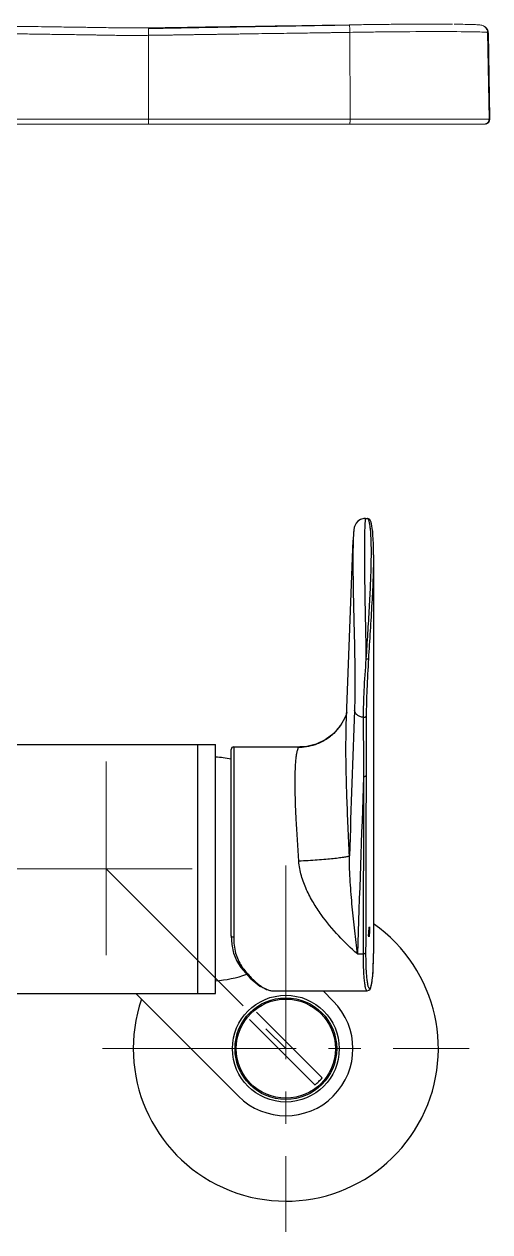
# Model space of a CAD drawing. Extents: x 0 to 3160, y 0 to 2315.
# Drawn here: x 1176.2 to 1267.8, y 447.8 to 685.4 of the extents above; entities that cross this region are included whole.
import ezdxf

# ---------------------------------------------------------------- set-up
doc = ezdxf.new("R2010")
doc.units = 0
doc.header["$LTSCALE"] = 4
doc.header["$MEASUREMENT"] = 0
doc.linetypes.add('CENTER2', pattern=[28.575, 19.05, -3.175, 3.175, -3.175])
doc.layers.add('1', color=7, linetype='CONTINUOUS', true_color=0xffffff)
doc.layers.add('Cneter', color=1, linetype='CENTER2', lineweight=13)
doc.layers.add('DEF_LAYER_ASSEM_MEMBER', color=7, linetype='CONTINUOUS')

msp = doc.modelspace()

# ---------------------------------------------------------------- linework, layer by layer
at = {"layer": '1', "color": 7, "linetype": 'Continuous', "lineweight": 13}
for p, q in [((1240.3, 666.74), (1240.27, 683.78)), ((1200.64, 666.74), (1155.39, 666.74))]:
    msp.add_line(p, q, dxfattribs=at)
at = {"layer": '1', "color": 7, "linetype": 'Continuous', "lineweight": 18}
for p, q in [((1267.64, 666.74), (1267.34, 683.75)), ((1267.49, 683.67), (1267.79, 666.74))]:
    msp.add_line(p, q, dxfattribs=at)
for points, degree, knots in [([(1200.61, 684.67), (1199.27, 684.65), (1196.66, 684.63), (1192.92, 684.7), (1189.54, 684.76), (1186.62, 684.8), (1184.16, 684.83), (1182.09, 684.86), (1179.97, 684.89), (1177.44, 684.93), (1174.22, 684.98), (1170.37, 685.03), (1165.9, 685.1), (1160.89, 685.17), (1157.38, 685.22), (1155.57, 685.25)], 3, [0, 0, 0, 0, 0.088928, 0.173916, 0.248924, 0.313698, 0.368233, 0.412542, 0.451697, 0.509269, 0.580781, 0.66622, 0.765596, 0.878901, 1, 1, 1, 1]), ([(1240.12, 685.25), (1236.57, 685.2), (1229.57, 685.09), (1219.34, 684.95), (1209.73, 684.81), (1203.55, 684.72), (1200.61, 684.67)], 3, [0, 0, 0, 0, 0.270625, 0.531576, 0.776708, 1, 1, 1, 1]), ([(1252.99, 685.4), (1252.02, 685.39), (1250, 685.38), (1246.76, 685.35), (1243.44, 685.31), (1241.2, 685.28), (1240.11, 685.26)], 3, [0, 0, 0, 0, 0.251754, 0.507123, 0.762546, 1, 1, 1, 1]), ([(1240.12, 685.25), (1240.15, 685.22), (1240.18, 685.12), (1240.24, 684.65), (1240.27, 684.17), (1240.27, 683.78)], 3, [0, 0, 0, 0, 0.384308, 0.384308, 1, 1, 1, 1]), ([(1253.27, 685.4), (1253.19, 685.4), (1252.18, 685.4), (1251.05, 685.39), (1249.98, 685.38), (1249.98, 685.38)], 3, [0, 0, 0, 0, 0.078171, 0.999783, 1, 1, 1, 1]), ([(1253.03, 685.38), (1253.51, 685.38), (1255.4, 685.39), (1257.97, 685.39), (1259.78, 685.38), (1260.44, 685.37)], 3, [0, 0, 0, 0, 0.166884, 0.666789, 1, 1, 1, 1]), ([(1266.37, 685.13), (1266.31, 685.17), (1266.06, 685.23), (1265.29, 685.29), (1264.1, 685.34), (1262.59, 685.37), (1261.38, 685.39), (1260.75, 685.39)], 3, [0, 0, 0, 0, 0.205254, 0.409595, 0.612962, 0.81558, 1, 1, 1, 1]), ([(1266.52, 685.07), (1266.52, 685.07), (1266.51, 685.07), (1266.45, 685.1), (1266.34, 685.14)], 3, [0, 0, 0, 0, 0.148739, 1, 1, 1, 1]), ([(1266.51, 685.05), (1266.55, 685.04), (1266.58, 685.02), (1266.71, 684.96), (1266.79, 684.92), (1266.95, 684.8), (1267.02, 684.74), (1267.15, 684.6), (1267.21, 684.52), (1267.31, 684.36), (1267.35, 684.28), (1267.39, 684.2)], 3, [0, 0, 0, 0, 0.096377, 0.096377, 0.322283, 0.322283, 0.548188, 0.548188, 0.774094, 0.774094, 1, 1, 1, 1]), ([(1267.39, 684.2), (1267.42, 684.11), (1267.45, 684.02), (1267.48, 683.84), (1267.49, 683.75), (1267.49, 683.67)], 3, [0, 0, 0, 0, 0.5, 0.5, 1, 1, 1, 1]), ([(1240.21, 665.72), (1239.21, 665.72), (1237.39, 665.72), (1235.9, 665.72), (1234.39, 665.72), (1231.13, 665.72), (1227.86, 665.72), (1223.73, 665.72), (1219.62, 665.72), (1218.05, 665.72), (1216.82, 665.72), (1214.76, 665.72), (1213.14, 665.72), (1211.3, 665.72), (1209.45, 665.72), (1207.32, 665.72), (1205.23, 665.72), (1204.11, 665.72), (1202.98, 665.72), (1202.25, 665.72), (1200.63, 665.72)], 2, [0, 0, 0, 0.125, 0.125, 0.25, 0.25, 0.5, 0.5, 0.625, 0.625, 0.75, 0.75, 0.8125, 0.8125, 0.875, 0.875, 0.9375, 0.9375, 0.96875, 0.96875, 1, 1, 1]), ([(1266.64, 665.72), (1266.61, 665.72), (1266.6, 665.72), (1266.58, 665.72), (1266.51, 665.72), (1266.43, 665.72), (1266.38, 665.72), (1266.31, 665.72), (1266.28, 665.72), (1266.23, 665.72), (1265.88, 665.72), (1265.2, 665.72), (1264.14, 665.72), (1262.34, 665.72), (1260.57, 665.72), (1258.18, 665.72), (1256.99, 665.72), (1254.34, 665.72), (1251.47, 665.72), (1248.41, 665.72), (1246.81, 665.72), (1245.21, 665.72), (1243.55, 665.72), (1241.89, 665.72), (1240.21, 665.72)], 2, [0, 0, 0, 0.03125, 0.03125, 0.0625, 0.125, 0.125, 0.1875, 0.1875, 0.25, 0.25, 0.375, 0.375, 0.5, 0.5, 0.625, 0.625, 0.6875, 0.75, 0.8125, 0.875, 0.875, 0.9375, 0.9375, 1, 1, 1]), ([(1267.15, 665.79), (1267.25, 665.83), (1267.43, 665.94), (1267.64, 666.18), (1267.76, 666.46), (1267.79, 666.65), (1267.78, 666.75)], 3, [0, 0, 0, 0, 0.255661, 0.515553, 0.767117, 1, 1, 1, 1])]:
    msp.add_open_spline(points, degree=degree, knots=knots, dxfattribs=at)
at = {"layer": '1', "color": 7, "linetype": 'Continuous', "lineweight": 13}
for points, knots in [([(1200.6, 684.52), (1200.72, 684.53), (1200.94, 684.53), (1201.27, 684.54), (1201.59, 684.54), (1201.9, 684.55), (1202.21, 684.55), (1202.52, 684.56), (1202.81, 684.56), (1203.1, 684.57), (1203.39, 684.57), (1203.66, 684.58), (1203.93, 684.58), (1204.2, 684.59), (1204.46, 684.59), (1204.71, 684.6), (1204.95, 684.6), (1205.19, 684.61), (1205.42, 684.61), (1205.81, 684.62), (1206.35, 684.63), (1207.05, 684.64), (1207.76, 684.65), (1208.46, 684.67), (1209.16, 684.68), (1209.87, 684.69), (1211.98, 684.73), (1215.5, 684.79), (1219.6, 684.86), (1222.88, 684.92), (1225.34, 684.96), (1227.8, 685), (1229.84, 685.04), (1231.48, 685.06), (1232.71, 685.08), (1233.94, 685.11), (1235.13, 685.13), (1236.36, 685.15), (1237.36, 685.16), (1238.14, 685.18), (1238.62, 685.19), (1239.06, 685.2), (1239.44, 685.2), (1239.78, 685.21), (1239.99, 685.22), (1240.08, 685.22)], [0, 0, 0, 0, 0.008478, 0.016793, 0.024945, 0.032934, 0.04076, 0.048422, 0.055921, 0.063258, 0.070431, 0.07744, 0.084287, 0.090971, 0.097491, 0.103848, 0.110042, 0.116073, 0.12194, 0.127645, 0.145425, 0.163213, 0.18101, 0.198814, 0.216626, 0.234447, 0.252276, 0.377153, 0.501515, 0.563942, 0.626291, 0.688563, 0.75076, 0.781753, 0.812854, 0.844062, 0.875379, 0.903737, 0.937689, 0.95114, 0.963365, 0.974363, 0.984135, 0.992681, 1, 1, 1, 1]), ([(1200.61, 684.66), (1200.61, 684.66), (1200.61, 684.6), (1200.62, 684.16), (1200.63, 683.62), (1200.64, 683.2)], [0, 0, 0, 0, 0.343456, 0.343456, 1, 1, 1, 1]), ([(1266.37, 685.13), (1266.5, 685.08), (1266.63, 685.01), (1267.13, 684.63), (1267.33, 684.15), (1267.34, 683.75)], [0, 0, 0, 0, 0.235803, 0.235803, 1, 1, 1, 1]), ([(1155.42, 683.78), (1155.5, 683.78), (1155.68, 683.78), (1155.93, 683.77), (1156.18, 683.77), (1156.43, 683.76), (1156.68, 683.76), (1156.92, 683.75), (1157.15, 683.75), (1157.39, 683.75), (1157.62, 683.74), (1157.85, 683.74), (1158.07, 683.74), (1158.29, 683.73), (1158.51, 683.73), (1158.72, 683.73), (1158.93, 683.72), (1159.14, 683.72), (1159.34, 683.72), (1159.54, 683.72), (1159.74, 683.71), (1160.05, 683.71), (1160.61, 683.7), (1161.54, 683.69), (1162.86, 683.67), (1164.49, 683.64), (1166.28, 683.62), (1168.09, 683.59), (1169.85, 683.57), (1171.57, 683.54), (1173.24, 683.52), (1174.87, 683.49), (1176.45, 683.47), (1178.03, 683.45), (1179.61, 683.43), (1181.23, 683.4), (1182.85, 683.38), (1184.46, 683.36), (1186.08, 683.33), (1187.69, 683.31), (1189.03, 683.29), (1190.08, 683.27), (1190.83, 683.26), (1191.58, 683.25), (1192.3, 683.24), (1193, 683.22), (1193.69, 683.21), (1194.37, 683.2), (1195.02, 683.19), (1195.66, 683.19), (1196.28, 683.18), (1196.89, 683.17), (1197.47, 683.17), (1198.04, 683.17), (1198.6, 683.17), (1199.13, 683.18), (1199.65, 683.18), (1200.15, 683.19), (1200.48, 683.2), (1200.64, 683.2)], [0, 0, 0, 0, 0.005734, 0.011391, 0.01697, 0.022471, 0.027896, 0.033243, 0.038513, 0.043705, 0.04882, 0.053859, 0.05882, 0.063704, 0.068511, 0.073242, 0.077895, 0.082471, 0.086971, 0.091394, 0.09574, 0.10001, 0.112115, 0.132808, 0.162091, 0.199965, 0.240999, 0.281018, 0.320023, 0.358016, 0.394995, 0.43096, 0.46591, 0.499847, 0.53555, 0.571253, 0.606956, 0.642659, 0.678362, 0.714063, 0.749762, 0.766881, 0.78362, 0.799978, 0.815957, 0.831558, 0.846781, 0.861628, 0.876099, 0.890197, 0.90392, 0.91727, 0.930243, 0.942839, 0.955049, 0.966869, 0.978299, 0.989342, 1, 1, 1, 1]), ([(1240.27, 683.78), (1240.21, 683.78), (1240.08, 683.78), (1239.87, 683.78), (1239.66, 683.77), (1239.43, 683.77), (1239.19, 683.76), (1238.94, 683.76), (1238.67, 683.76), (1238.39, 683.75), (1238.1, 683.75), (1237.8, 683.74), (1237.48, 683.74), (1237.15, 683.73), (1236.81, 683.73), (1236.46, 683.72), (1236.09, 683.72), (1235.72, 683.71), (1235.31, 683.7), (1234.7, 683.7), (1233.72, 683.68), (1232.22, 683.66), (1230.22, 683.63), (1227.88, 683.6), (1225.4, 683.56), (1222.93, 683.53), (1220.94, 683.5), (1219.44, 683.48), (1218.41, 683.46), (1217.4, 683.45), (1216.41, 683.43), (1215.43, 683.42), (1214.47, 683.4), (1213.52, 683.39), (1212.59, 683.38), (1211.68, 683.36), (1210.79, 683.35), (1209.91, 683.34), (1209.04, 683.32), (1208.2, 683.31), (1207.37, 683.3), (1206.56, 683.29), (1205.76, 683.27), (1204.98, 683.26), (1204.21, 683.25), (1203.47, 683.24), (1202.74, 683.23), (1202.02, 683.22), (1201.32, 683.21), (1200.86, 683.2), (1200.64, 683.2)], [0, 0, 0, 0, 0.004836, 0.009986, 0.015452, 0.021233, 0.027329, 0.033739, 0.040465, 0.047505, 0.054859, 0.062527, 0.070509, 0.078805, 0.087414, 0.096338, 0.105575, 0.115126, 0.12499, 0.136573, 0.161268, 0.199073, 0.249988, 0.313193, 0.375924, 0.438182, 0.499969, 0.526278, 0.552172, 0.577651, 0.602715, 0.627364, 0.651598, 0.675416, 0.698819, 0.721807, 0.744379, 0.766536, 0.788277, 0.809602, 0.830512, 0.851006, 0.871084, 0.890747, 0.909994, 0.928826, 0.947243, 0.965244, 0.982829, 1, 1, 1, 1]), ([(1267.34, 683.75), (1267.33, 683.76), (1267.3, 683.77), (1267.18, 683.8), (1266.74, 683.83), (1264.99, 683.89), (1260.08, 683.95), (1253.35, 683.93), (1248.32, 683.89), (1245.57, 683.86), (1242.87, 683.83), (1241.05, 683.8), (1240.27, 683.78)], [0, 0, 0, 0, 0.03163, 0.063043, 0.125596, 0.250607, 0.500037, 0.749315, 0.811284, 0.874724, 0.946681, 1, 1, 1, 1]), ([(1267.49, 683.67), (1267.49, 683.67), (1267.48, 683.68), (1267.45, 683.71), (1267.38, 683.74), (1267.34, 683.75)], [0, 0, 0, 0, 0.249993, 0.499997, 1, 1, 1, 1]), ([(1200.63, 665.72), (1200.63, 665.72), (1200.63, 665.73), (1200.63, 665.75), (1200.63, 665.77), (1200.63, 665.82), (1200.64, 665.85), (1200.64, 665.93), (1200.64, 665.97), (1200.64, 666.06), (1200.64, 666.11), (1200.64, 666.22), (1200.64, 666.28), (1200.64, 666.4), (1200.64, 666.46), (1200.64, 666.59), (1200.64, 666.66), (1200.64, 666.72)], [0, 0, 0, 0, 0.125, 0.125, 0.25, 0.25, 0.375, 0.375, 0.5, 0.5, 0.625, 0.625, 0.75, 0.75, 0.875, 0.875, 1, 1, 1, 1]), ([(1240.3, 666.74), (1233.69, 666.74), (1227.1, 666.74), (1213.87, 666.74), (1207.26, 666.74), (1200.64, 666.74)], [0, 0, 0, 0, 0.5, 0.5, 1, 1, 1, 1]), ([(1267.64, 666.74), (1267.63, 666.74), (1267.63, 666.74), (1267.62, 666.74), (1267.6, 666.74), (1267.58, 666.74), (1267.55, 666.74), (1267.5, 666.74), (1267.43, 666.74), (1267.34, 666.74), (1267.22, 666.74), (1267.07, 666.74), (1266.87, 666.74), (1266.61, 666.74), (1266.28, 666.74), (1265.86, 666.74), (1265.32, 666.74), (1264.66, 666.74), (1263.81, 666.74), (1262.75, 666.74), (1261.43, 666.74), (1259.88, 666.74), (1258.17, 666.74), (1256.4, 666.74), (1254.62, 666.74), (1252.88, 666.74), (1251.19, 666.74), (1249.58, 666.74), (1248.09, 666.74), (1246.73, 666.74), (1245.5, 666.74), (1244.4, 666.74), (1243.41, 666.74), (1242.51, 666.74), (1241.68, 666.74), (1240.95, 666.74), (1240.5, 666.74), (1240.3, 666.74)], [0, 0, 0, 0, 0.004485, 0.013751, 0.024104, 0.035553, 0.048106, 0.061784, 0.076714, 0.09308, 0.111049, 0.13085, 0.152732, 0.176977, 0.203879, 0.233717, 0.266802, 0.30344, 0.344175, 0.390203, 0.442323, 0.497945, 0.553357, 0.606356, 0.655715, 0.701868, 0.745286, 0.785446, 0.821618, 0.853723, 0.882216, 0.907563, 0.930208, 0.950632, 0.969319, 0.986741, 1, 1, 1, 1]), ([(1267.78, 666.74), (1267.78, 666.74), (1267.78, 666.74), (1267.77, 666.74), (1267.76, 666.74), (1267.74, 666.74), (1267.72, 666.74), (1267.68, 666.74), (1267.66, 666.74), (1267.64, 666.74)], [0, 0, 0, 0, 0.144589, 0.144589, 0.429726, 0.429726, 0.714863, 0.714863, 1, 1, 1, 1])]:
    msp.add_open_spline(points, degree=3, knots=knots, dxfattribs=at)
at = {"layer": '1', "color": 7, "linetype": 'Continuous', "lineweight": 18}
for points, degree in [([(1267.49, 683.66), (1267.35, 684.28)], 1), ([(1267.79, 666.64), (1267.49, 683.67)], 1), ([(1200.63, 665.72), (1178.01, 665.72), (1155.48, 665.72)], 2), ([(1266.97, 665.74), (1267.32, 665.89)], 1), ([(1267.79, 666.64), (1267.78, 666.74)], 1)]:
    msp.add_open_spline(points, degree=degree, dxfattribs=at)
at = {"layer": '1', "color": 7, "linetype": 'Continuous', "lineweight": 13}
for points in [[(1200.64, 683.2), (1200.64, 677.71), (1200.64, 672.23), (1200.64, 666.74)], [(1200.64, 666.72), (1200.64, 666.73), (1200.64, 666.73), (1200.64, 666.74)]]:
    msp.add_open_spline(points, degree=3, dxfattribs=at)
for points, weights in [([(1240.21, 665.72), (1240.26, 665.72), (1240.3, 666.15), (1240.3, 666.74)], [1.17584640095, 0.941387972223, 0.941384533068, 1.17583608348]), ([(1266.64, 665.72), (1267.23, 665.72), (1267.65, 666.15), (1267.64, 666.74)], [1.1758269998, 0.941381211081, 0.941391000474, 1.17585636798])]:
    msp.add_rational_spline(points, weights, degree=3, dxfattribs=at)
at = {"layer": 'Cneter', "lineweight": 5, "ltscale": 0.5}
for p, q in [((1192.3, 540.38), (1192.3, 498.08)), ((1171.15, 519.23), (1213.45, 519.23)), ((1192.3, 519.23), (1227.66, 483.88)), ((1227.66, 519.91), (1227.66, 447.84)), ((1191.62, 483.88), (1263.69, 483.88))]:
    msp.add_line(p, q, dxfattribs=at)
at = {"layer": 'DEF_LAYER_ASSEM_MEMBER', "color": 7, "linetype": 'Continuous'}
for p, q in [((1243.35, 588.18), (1243.7, 588.17)), ((1243.7, 588.17), (1243.7, 588.17)), ((1239.55, 547.36), (1240.91, 583.92)), ((1244.9, 581.04), (1244.9, 502.61)), ((1238.34, 547.35), (1238.34, 547.35)), ((1173.3, 543.73), (1213.8, 543.73)), ((1213.8, 494.73), (1213.8, 543.73)), ((1216.9, 506.05), (1216.9, 542.73)), ((1217.4, 543.23), (1230.4, 543.23)), ((1231.82, 543.34), (1230.4, 543.23)), ((1230.4, 543.23), (1230.4, 543.23)), ((1218.84, 499.83), (1218.84, 499.83)), ((1173.3, 494.73), (1213.8, 494.73)), ((1198.14, 494.73), (1218.33, 474.54)), ((1225.19, 495.23), (1243.63, 495.23)), ((1234.97, 495.23), (1236.99, 493.21)), ((1233.4, 476.72), (1220.5, 489.62)), ((1234.82, 478.14), (1221.92, 491.03))]:
    msp.add_line(p, q, dxfattribs=at)
at = {"layer": 'DEF_LAYER_ASSEM_MEMBER', "color": 9, "linetype": 'Continuous'}
for p, q in [((1239.55, 547.36), (1239.55, 547.38)), ((1210.3, 543.73), (1210.3, 494.73)), ((1217.4, 543.23), (1217.4, 505.77)), ((1230.2, 543.18), (1230.4, 543.23)), ((1241.73, 502.5), (1242.86, 502.5))]:
    msp.add_line(p, q, dxfattribs=at)
at = {"layer": 'DEF_LAYER_ASSEM_MEMBER', "color": 7, "linetype": 'Continuous'}
for points in [[(1243.35, 588.18), (1243, 588.15), (1242.37, 587.96), (1241.84, 587.62), (1241.48, 587.21), (1241.27, 586.84), (1241.17, 586.57), (1241.12, 586.36), (1241.08, 586.19), (1241.06, 586.03), (1241.03, 585.86), (1241.01, 585.67), (1240.99, 585.47), (1240.98, 585.25), (1240.96, 585), (1240.94, 584.73), (1240.93, 584.43), (1240.91, 584.11), (1240.91, 583.92)], [(1244.9, 581.02), (1244.9, 582.14), (1244.88, 583.16), (1244.84, 584.08), (1244.79, 584.88), (1244.74, 585.59), (1244.67, 586.19), (1244.59, 586.7), (1244.51, 587.12), (1244.42, 587.45), (1244.31, 587.72), (1244.15, 587.96), (1243.82, 588.15), (1243.7, 588.17)], [(1239.65, 550), (1239.51, 549.55), (1239.2, 548.82), (1238.7, 547.9), (1238.34, 547.35)], [(1238.34, 547.35), (1237.07, 545.9), (1235.41, 544.64), (1233.61, 543.79), (1231.82, 543.34)], [(1216.9, 506.05), (1217.01, 504.39), (1217.38, 502.66), (1218.02, 501.09), (1218.84, 499.83)], [(1243.63, 495.23), (1243.99, 495.35), (1244.22, 495.6), (1244.36, 495.9), (1244.47, 496.27), (1244.57, 496.76), (1244.66, 497.38), (1244.75, 498.14), (1244.81, 499.05), (1244.86, 500.12), (1244.89, 501.36), (1244.9, 502.61)], [(1218.84, 499.83), (1220.67, 497.76), (1222.57, 496.18), (1224.31, 495.35), (1225.19, 495.23)]]:
    msp.add_lwpolyline(points, dxfattribs=at)
for radius in [10.5, 10, 9.75]:
    msp.add_circle((1227.66, 483.88), radius, dxfattribs=at)
at = {"layer": 'DEF_LAYER_ASSEM_MEMBER', "color": 9, "linetype": 'Continuous'}
for centre, radius, start, end in [((1230.25, 553.13), 9.95, 316.3154, 324.4802), ((1230.24, 553.15), 9.96, 291.6447, 298.0797), ((1230.23, 553.16), 9.98, 298.082, 303.7997), ((1230.25, 553.13), 9.94, 303.8047, 310.0108), ((1230.24, 553.14), 9.96, 310.0148, 316.3038), ((1230.23, 553.13), 9.94, 269.8351, 270.9785), ((1230.23, 553.17), 9.98, 270.9666, 291.6353), ((1225.46, 504.55), 7.87, 214.2353, 215.4387), ((1225.45, 504.54), 7.86, 215.4387, 217.6876)]:
    msp.add_arc(centre, radius, start, end, dxfattribs=at)
at = {"layer": 'DEF_LAYER_ASSEM_MEMBER', "color": 7, "linetype": 'Continuous'}
for centre, radius, start, end in [((1217.4, 542.73), 0.5, 90, 180), ((1212.44, 519.23), 22.04, 78.3023, 86.4605), ((1227.66, 483.88), 30, 161.1111, 54.8926), ((1212.44, 519.23), 22.04, 273.5395, 289.9506), ((1227.66, 483.88), 13.2, 225, 45), ((1222.41, 489.13), 16.57, 314.9988, 318.4578), ((1222.41, 489.13), 16.57, 311.5422, 315.0012)]:
    msp.add_arc(centre, radius, start, end, dxfattribs=at)
at = {"layer": 'DEF_LAYER_ASSEM_MEMBER', "color": 9, "linetype": 'Continuous'}
for points, start_tangent, end_tangent in [([(1243.35, 588.18), (1243.34, 588.17), (1243.33, 588.14), (1243.3, 588.04), (1243.28, 587.86), (1243.25, 587.61), (1243.23, 587.3), (1243.2, 586.92), (1243.18, 586.47), (1243.16, 585.95), (1243.13, 584.74), (1243.11, 583.28), (1243.1, 581.59), (1243.11, 579.71), (1243.13, 577.64), (1243.16, 575.43), (1243.2, 573.08), (1243.24, 570.64), (1243.34, 565.58), (1243.42, 560.5)], (-0.999838, 0.018022), (0.01228, -0.999925)), ([(1243.7, 588.17), (1243.78, 588.13), (1243.86, 588.02), (1243.93, 587.85), (1244.01, 587.6), (1244.08, 587.28), (1244.14, 586.9), (1244.26, 585.93), (1244.34, 584.71), (1244.4, 583.25), (1244.42, 581.57), (1244.4, 579.68), (1244.27, 575.4), (1244.04, 570.62), (1243.73, 565.58), (1243.42, 560.5)], (0.99983, -0.018448), (-0.058641, -0.998279)), ([(1240.91, 583.92), (1240.85, 581.23), (1240.86, 577.66), (1240.92, 573.39), (1241.03, 568.67), (1241.22, 558.87), (1241.24, 554.35), (1241.16, 550.42)], (-0.037011, -0.999315), (-0.034897, -0.999391)), ([(1244.9, 581.02), (1244.82, 576.64), (1244.58, 571.56), (1243.91, 560.56)], (-0.000172, -1), (-0.059545, -0.998226)), ([(1243.42, 560.5), (1243.01, 554.34), (1242.87, 549.02)], (-0.079344, -0.996847), (0.005023, -0.999987)), ([(1243.91, 560.56), (1243.86, 560.53), (1243.75, 560.51), (1243.6, 560.5), (1243.42, 560.5)], (-0.41399, -0.910281), (-0.998526, 0.05428)), ([(1243.91, 560.56), (1243.6, 554.52), (1243.48, 549.32)], (-0.059543, -0.998226), (-0.003363, -0.999994)), ([(1241.16, 550.42), (1240.16, 521.8)], (-0.0349, -0.999391), (-0.034857, -0.999392)), ([(1242.87, 549.02), (1242.23, 549.21), (1241.69, 549.53), (1241.33, 549.95), (1241.16, 550.42)], (-0.985111, 0.171918), (-0.116081, 0.99324)), ([(1243.48, 549.32), (1243.41, 549.18), (1243.27, 549.08), (1243.08, 549.02), (1242.87, 549.02)], (-0.179682, -0.983725), (-0.987842, 0.155464)), ([(1242.87, 549.02), (1242.89, 546.09), (1242.95, 537.34)], (0.005879, -0.999983), (0.007033, -0.999975)), ([(1243.48, 549.32), (1243.47, 546.39), (1243.44, 537.64)], (-0.003356, -0.999994), (-0.002503, -0.999997)), ([(1239.48, 543.09), (1239.49, 544.26), (1239.55, 547.36)], (-0.000002, 1), (0.03678, 0.999323)), ([(1229.49, 536.2), (1229.54, 538.98), (1229.61, 540.13), (1229.7, 541.1), (1229.81, 541.91), (1229.93, 542.52), (1230.06, 542.95), (1230.13, 543.09), (1230.2, 543.18)], (0.000005, 1), (0.711271, 0.702917)), ([(1240.16, 521.8), (1239.68, 533.31), (1239.54, 538.51), (1239.48, 543.09)], (-0.043988, 0.999032), (0.000003, 1)), ([(1242.95, 537.34), (1241.73, 502.5)], (-0.0349, -0.999391), (-0.034848, -0.999393)), ([(1242.95, 537.34), (1242.86, 502.5)], (-0.002496, -0.999997), (-0.002572, -0.999997)), ([(1243.44, 537.64), (1243.28, 537.43), (1243.12, 537.36), (1242.95, 537.34)], (-0.180833, -0.983514), (-0.999999, 0.001283)), ([(1243.44, 537.64), (1243.36, 502.8)], (-0.002503, -0.999997), (-0.002579, -0.999997)), ([(1230.2, 520.76), (1229.7, 529.11), (1229.54, 532.88), (1229.49, 536.2)], (-0.064301, 0.997931), (-0.000006, 1)), ([(1240.16, 521.8), (1240.05, 521.73), (1239.85, 521.67), (1239.57, 521.6), (1239.2, 521.53), (1238.76, 521.45), (1238.24, 521.38), (1237, 521.24), (1235.52, 521.1), (1233.85, 520.97), (1232.06, 520.85), (1230.2, 520.76)], (-0.744734, -0.667362), (-0.998976, -0.045253)), ([(1241.73, 502.5), (1238.07, 506.06), (1234.62, 510.25), (1233.07, 512.61), (1231.73, 515.15), (1230.72, 517.88), (1230.2, 520.76)], (-0.750298, 0.6611), (-0.064358, 0.997927)), ([(1241.73, 502.5), (1241.21, 507.06), (1240.72, 511.78), (1240.33, 516.67), (1240.2, 519.2), (1240.16, 521.8)], (-0.116837, 0.993151), (0.00974, 0.999953)), ([(1216.97, 505.91), (1216.94, 505.94), (1216.9, 506.05)], (-0.715509, 0.698603), (0, 1)), ([(1217.4, 505.77), (1217.15, 505.81), (1216.97, 505.91)], (-1, 0), (-0.715509, 0.698603)), ([(1217.4, 505.77), (1217.79, 502.67), (1218.28, 501.32), (1218.95, 500.12)], (0.000005, -1), (0.562595, -0.826733)), ([(1243.36, 502.8), (1243.19, 502.59), (1243.04, 502.52), (1242.86, 502.5)], (-0.18613, -0.982525), (-0.999999, 0.001325)), ([(1242.86, 502.5), (1242.91, 499.42), (1242.98, 498.17), (1243.08, 497.12), (1243.2, 496.3), (1243.26, 495.98), (1243.33, 495.71), (1243.4, 495.5), (1243.48, 495.35), (1243.63, 495.23)], (-0.002514, -0.999997), (0.999952, -0.009763)), ([(1243.36, 502.8), (1243.37, 501.21), (1243.41, 499.8), (1243.48, 498.58), (1243.57, 497.57), (1243.63, 497.14), (1243.69, 496.76), (1243.75, 496.45), (1243.82, 496.18), (1243.89, 495.98), (1243.97, 495.83), (1244.12, 495.7), (1244.2, 495.72), (1244.27, 495.8), (1244.35, 495.94), (1244.42, 496.14), (1244.49, 496.39), (1244.56, 496.69), (1244.62, 497.06), (1244.67, 497.47), (1244.77, 498.46), (1244.84, 499.66), (1244.89, 501.05), (1244.9, 502.61)], (-0.002576, -0.999997), (0.000053, 1)), ([(1219.23, 499.74), (1219, 499.73), (1218.84, 499.83)], (-0.965826, -0.259192), (-0.616302, 0.78751)), ([(1219.23, 499.74), (1220.86, 497.83), (1222.42, 496.42), (1223.16, 495.91), (1223.87, 495.54), (1225.19, 495.23)], (0.611363, -0.79135), (0.99998, -0.006349))]:
    msp.add_spline(points, degree=3, dxfattribs=dict(at, start_tangent=start_tangent, end_tangent=end_tangent))
at = {"layer": 'DEF_LAYER_ASSEM_MEMBER', "color": 40, "linetype": 'Continuous'}
for points, start_tangent, end_tangent in [([(1244.05, 506.15), (1244.03, 506.04), (1244.02, 505.95), (1244, 505.89), (1243.99, 505.86), (1243.97, 505.86), (1243.96, 505.89), (1243.95, 506.04), (1243.95, 506.29), (1243.96, 506.6), (1243.99, 506.95), (1244, 507.12), (1244.02, 507.28), (1244.03, 507.43), (1244.05, 507.57)], (-0.136848, -0.990592), (0.136848, 0.990592)), ([(1244.05, 507.57), (1244.07, 507.68), (1244.08, 507.76), (1244.1, 507.82), (1244.11, 507.85), (1244.12, 507.85), (1244.13, 507.82), (1244.14, 507.68), (1244.14, 507.43), (1244.13, 507.11), (1244.11, 506.77), (1244.1, 506.6), (1244.08, 506.43), (1244.07, 506.28), (1244.05, 506.15)], (0.136848, 0.990592), (-0.136848, -0.990592))]:
    msp.add_spline(points, degree=3, dxfattribs=dict(at, start_tangent=start_tangent, end_tangent=end_tangent))

doc.saveas('drawing.dxf')
